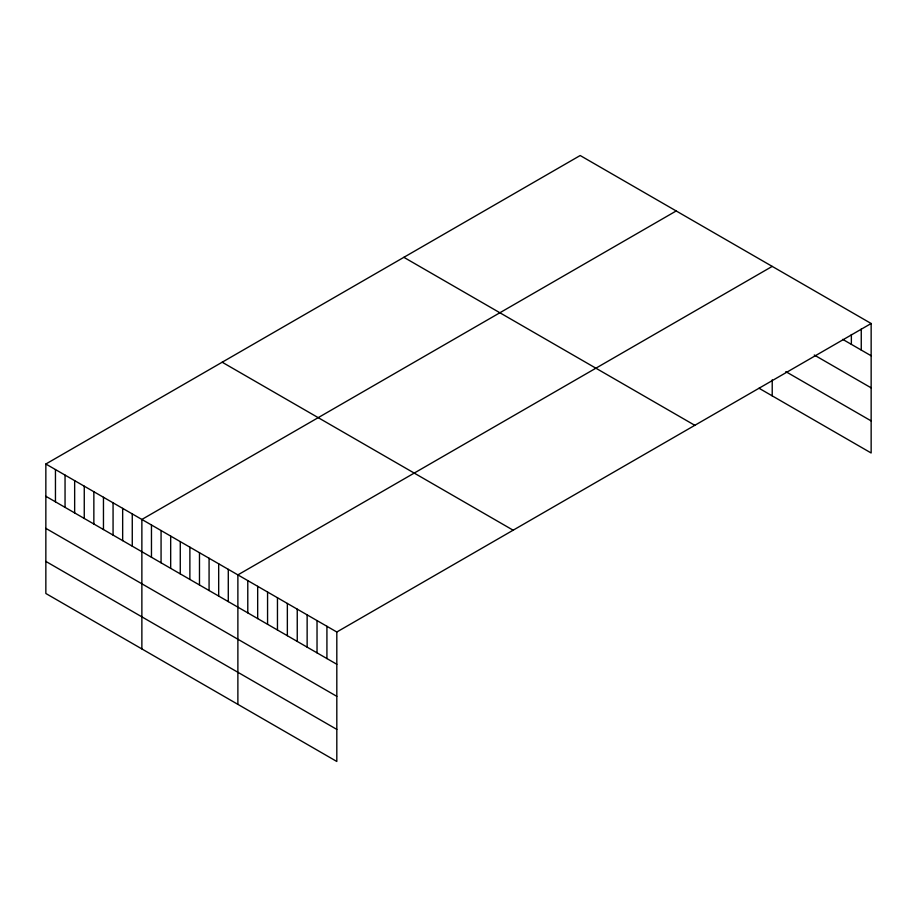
<?xml version="1.0" encoding="UTF-8"?>
<svg xmlns="http://www.w3.org/2000/svg" width="917" height="917" viewBox="0 0 917 917"><rect width="100%" height="100%" fill="white"/><g stroke="black" fill="none" stroke-linecap="round" stroke-linejoin="round"><path stroke-width="1.38" d="M871.15 323.506L336.814 632.008L336.814 761.477L45.85 593.494L45.85 464.013L580.186 155.523L871.15 323.506L871.15 452.987L759.024 388.246M676.207 210.956L141.871 519.458L141.871 648.927M772.217 266.4L237.881 574.89L237.881 704.359M842.712 339.359L871.15 355.773M814.262 355.017L871.15 387.857M785.823 371.637L871.15 420.903M403.858 257.322L694.822 425.316M222.178 362.215L513.142 530.198M45.85 464.013L336.814 632.008M45.85 496.28L336.814 664.275M45.85 528.364L336.814 696.347M45.85 561.41L336.814 729.405M861.258 329.02L861.258 350.065M851.366 334.533L851.366 344.356M772.217 379.833L772.217 395.869M326.922 626.3L326.922 658.566M317.03 620.58L317.03 652.847M307.138 614.871L307.138 647.138M297.246 609.163L297.246 641.43M287.353 603.443L287.353 635.71M277.461 597.735L277.461 630.002M267.569 592.027L267.569 624.294M257.677 586.318L257.677 618.585M247.785 580.599L247.785 612.865M228.287 569.342L228.287 601.609M218.682 563.806L218.682 596.073M209.076 558.258L209.076 590.525M199.482 552.71L199.482 584.977M189.876 547.174L189.876 579.441M180.271 541.626L180.271 573.893M170.677 536.09L170.677 568.357M161.071 530.542L161.071 562.809M151.465 524.994L151.465 557.261M132.266 513.91L132.266 546.177M122.66 508.362L122.66 540.629M113.066 502.825L113.066 535.092M103.461 497.278L103.461 529.545M93.855 491.741L93.855 524.008M84.261 486.193L84.261 518.46M74.655 480.646L74.655 512.912M65.05 475.109L65.05 507.376M55.456 469.561L55.456 501.828"/></g></svg>
